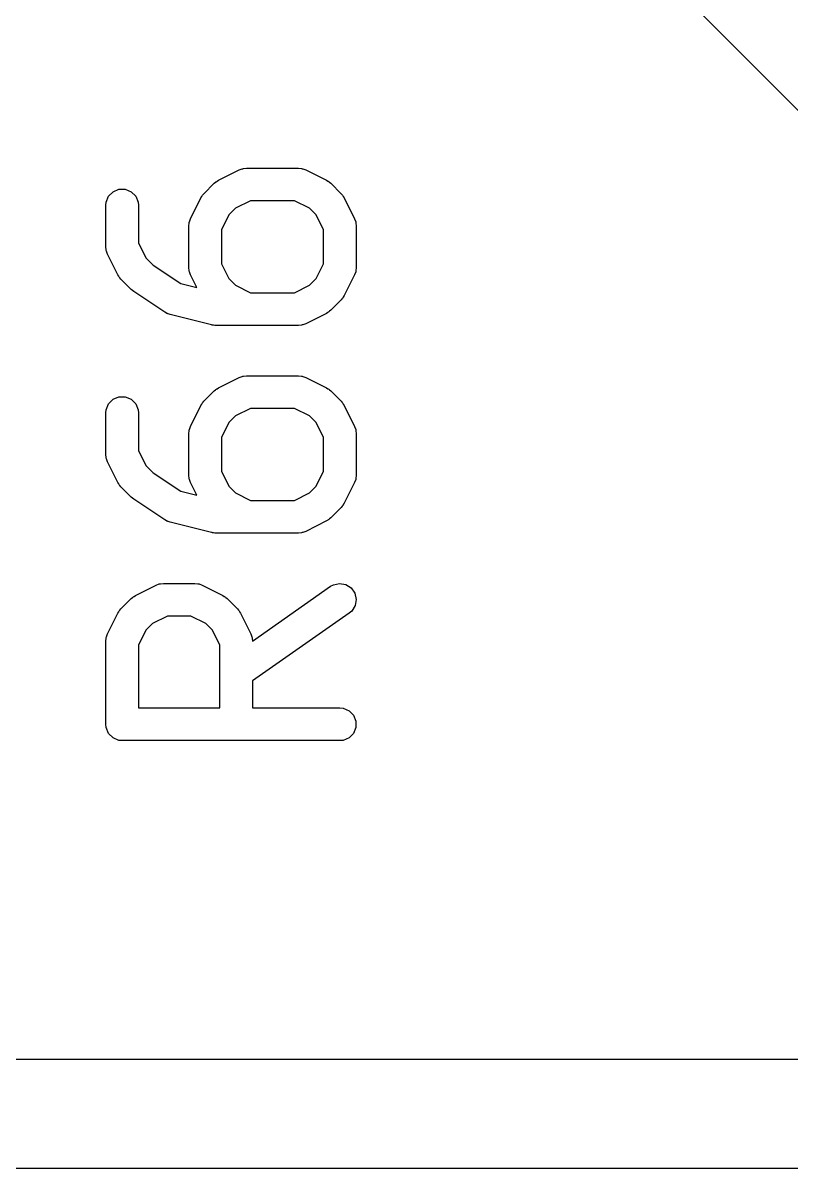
# Model space of a CAD drawing. Header units: inches. Extents: x 1.3 to 5.24, y -7.03 to -1.12.
# Drawn here: x 4.5472 to 4.6861, y -6.624 to -6.4172 of the extents above; entities that cross this region are included whole.
import ezdxf

# ---------------------------------------------------------------- set-up
doc = ezdxf.new("R2010")
doc.units = ezdxf.units.IN
doc.header["$MEASUREMENT"] = 0
for name, color, linetype, true_color in [('F.Cu', 13, 'CONTINUOUS', 0xc83434), ('F.Silkscreen', 41, 'CONTINUOUS', 0xf2eda1), ('In1.Cu', 91, 'CONTINUOUS', 0x7fc87f), ('In2.Cu', 33, 'CONTINUOUS', 0xce7d2c)]:
    doc.layers.add(name, color=color, linetype=linetype, true_color=true_color)

msp = doc.modelspace()

# ---------------------------------------------------------------- linework, layer by layer
at = {"layer": 'F.Cu', "linetype": 'CONTINUOUS'}
msp.add_line((4.50487, -6.25056), (4.722, -6.46769), dxfattribs=at)
at = {"layer": 'F.Silkscreen', "linetype": 'CONTINUOUS'}
for p, q in [((4.58258, -6.44562), (4.58633, -6.44374)), ((4.58633, -6.44374), (4.58687, -6.44353)), ((4.58687, -6.44353), (4.58697, -6.44353)), ((4.58697, -6.44353), (4.58707, -6.44349)), ((4.58707, -6.44349), (4.58765, -6.44343)), ((4.58765, -6.44343), (4.59702, -6.44343)), ((4.59702, -6.44343), (4.5976, -6.44349)), ((4.5976, -6.44349), (4.5977, -6.44353)), ((4.5977, -6.44353), (4.5978, -6.44353)), ((4.5978, -6.44353), (4.59834, -6.44374)), ((4.59834, -6.44374), (4.60209, -6.44562)), ((4.57994, -6.44804), (4.58181, -6.44617)), ((4.58181, -6.44617), (4.58204, -6.44598)), ((4.58204, -6.44598), (4.58209, -6.44592)), ((4.58209, -6.44592), (4.58218, -6.44587)), ((4.58218, -6.44587), (4.58226, -6.4458)), ((4.58226, -6.4458), (4.58233, -6.44577)), ((4.58233, -6.44577), (4.58258, -6.44562)), ((4.60209, -6.44562), (4.60234, -6.44577)), ((4.60234, -6.44577), (4.60241, -6.4458)), ((4.60241, -6.4458), (4.60249, -6.44587)), ((4.60249, -6.44587), (4.60258, -6.44592)), ((4.60258, -6.44592), (4.60263, -6.44598)), ((4.60263, -6.44598), (4.60286, -6.44617)), ((4.60286, -6.44617), (4.60473, -6.44804)), ((4.56225, -6.44956), (4.5627, -6.44849)), ((4.5627, -6.44849), (4.56351, -6.44768)), ((4.56351, -6.44768), (4.56457, -6.44724)), ((4.56457, -6.44724), (4.56573, -6.44724)), ((4.56573, -6.44724), (4.56679, -6.44768)), ((4.56679, -6.44768), (4.56761, -6.44849)), ((4.56761, -6.44849), (4.56805, -6.44956)), ((4.57938, -6.44881), (4.57954, -6.44856)), ((4.57954, -6.44856), (4.57957, -6.44849)), ((4.57957, -6.44849), (4.57963, -6.44841)), ((4.57963, -6.44841), (4.57969, -6.44832)), ((4.57969, -6.44832), (4.57975, -6.44827)), ((4.57975, -6.44827), (4.57994, -6.44804)), ((4.60473, -6.44804), (4.60492, -6.44827)), ((4.60492, -6.44827), (4.60498, -6.44832)), ((4.60498, -6.44832), (4.60503, -6.44841)), ((4.60503, -6.44841), (4.6051, -6.44849)), ((4.6051, -6.44849), (4.60513, -6.44856)), ((4.60513, -6.44856), (4.60529, -6.44881)), ((4.5622, -6.45013), (4.56225, -6.44956)), ((4.5622, -6.45763), (4.5622, -6.45013)), ((4.56805, -6.44956), (4.5681, -6.45013)), ((4.5681, -6.45013), (4.5681, -6.45693)), ((4.57751, -6.45256), (4.57938, -6.44881)), ((4.58834, -6.44933), (4.58565, -6.45068)), ((4.59632, -6.44933), (4.58834, -6.44933)), ((4.59902, -6.45068), (4.59632, -6.44933)), ((4.60529, -6.44881), (4.60716, -6.45256)), ((4.5773, -6.4531), (4.57751, -6.45256)), ((4.58445, -6.45188), (4.5831, -6.45458)), ((4.58565, -6.45068), (4.58445, -6.45188)), ((4.60022, -6.45188), (4.59902, -6.45068)), ((4.60157, -6.45458), (4.60022, -6.45188)), ((4.60716, -6.45256), (4.60737, -6.4531)), ((4.5772, -6.45388), (4.57725, -6.4533)), ((4.5772, -6.46138), (4.5772, -6.45388)), ((4.57725, -6.4533), (4.57729, -6.45321)), ((4.57729, -6.45321), (4.5773, -6.4531)), ((4.5831, -6.45458), (4.5831, -6.46068)), ((4.60157, -6.46068), (4.60157, -6.45458)), ((4.60737, -6.4531), (4.60738, -6.45321)), ((4.60738, -6.45321), (4.60742, -6.4533)), ((4.60742, -6.4533), (4.60747, -6.45388)), ((4.60747, -6.45388), (4.60747, -6.46138)), ((4.56225, -6.45821), (4.5622, -6.45763)), ((4.56229, -6.4583), (4.56225, -6.45821)), ((4.5623, -6.45841), (4.56229, -6.4583)), ((4.56251, -6.45895), (4.5623, -6.45841)), ((4.5681, -6.45693), (4.56945, -6.45963)), ((4.56438, -6.4627), (4.56251, -6.45895)), ((4.56945, -6.45963), (4.57078, -6.46096)), ((4.57078, -6.46096), (4.57574, -6.46426)), ((4.5831, -6.46068), (4.58445, -6.46338)), ((4.60022, -6.46338), (4.60157, -6.46068)), ((4.56454, -6.46295), (4.56438, -6.4627)), ((4.56457, -6.46302), (4.56454, -6.46295)), ((4.56464, -6.4631), (4.56457, -6.46302)), ((4.57725, -6.46196), (4.5772, -6.46138)), ((4.57729, -6.46205), (4.57725, -6.46196)), ((4.5773, -6.46216), (4.57729, -6.46205)), ((4.57751, -6.4627), (4.5773, -6.46216)), ((4.57865, -6.46499), (4.57751, -6.4627)), ((4.60716, -6.4627), (4.60529, -6.46645)), ((4.60737, -6.46216), (4.60716, -6.4627)), ((4.60738, -6.46205), (4.60737, -6.46216)), ((4.60742, -6.46196), (4.60738, -6.46205)), ((4.60747, -6.46138), (4.60742, -6.46196)), ((4.56469, -6.46319), (4.56464, -6.4631)), ((4.56475, -6.46324), (4.56469, -6.46319)), ((4.56494, -6.46347), (4.56475, -6.46324)), ((4.56681, -6.46534), (4.56494, -6.46347)), ((4.57574, -6.46426), (4.57865, -6.46499)), ((4.58445, -6.46338), (4.58565, -6.46458)), ((4.58565, -6.46458), (4.58834, -6.46593)), ((4.59632, -6.46593), (4.59902, -6.46458)), ((4.59902, -6.46458), (4.60022, -6.46338)), ((4.56704, -6.46553), (4.56681, -6.46534)), ((4.56681, -6.46534), (4.56681, -6.46534)), ((4.56681, -6.46534), (4.56681, -6.46534)), ((4.56726, -6.46571), (4.56704, -6.46553)), ((4.57289, -6.46946), (4.56726, -6.46571)), ((4.56726, -6.46571), (4.56726, -6.46571)), ((4.56726, -6.46571), (4.56726, -6.46571)), ((4.58834, -6.46593), (4.59632, -6.46593)), ((4.60473, -6.46722), (4.60286, -6.46909)), ((4.60492, -6.46699), (4.60473, -6.46722)), ((4.60498, -6.46694), (4.60492, -6.46699)), ((4.60503, -6.46685), (4.60498, -6.46694)), ((4.6051, -6.46677), (4.60503, -6.46685)), ((4.60513, -6.4667), (4.6051, -6.46677)), ((4.60529, -6.46645), (4.60513, -6.4667)), ((4.60263, -6.46928), (4.60258, -6.46934)), ((4.60286, -6.46909), (4.60263, -6.46928)), ((4.5732, -6.46963), (4.57289, -6.46946)), ((4.57326, -6.46967), (4.5732, -6.46963)), ((4.57333, -6.4697), (4.57326, -6.46967)), ((4.5734, -6.46973), (4.57333, -6.4697)), ((4.57347, -6.46975), (4.5734, -6.46973)), ((4.57381, -6.46987), (4.57347, -6.46975)), ((4.58131, -6.47174), (4.57381, -6.46987)), ((4.60209, -6.46965), (4.59834, -6.47152)), ((4.60234, -6.46949), (4.60209, -6.46965)), ((4.60241, -6.46946), (4.60234, -6.46949)), ((4.60249, -6.46939), (4.60241, -6.46946)), ((4.60258, -6.46934), (4.60249, -6.46939)), ((4.58141, -6.47176), (4.58131, -6.47174)), ((4.58145, -6.47177), (4.58141, -6.47176)), ((4.58166, -6.4718), (4.58145, -6.47177)), ((4.58188, -6.47183), (4.58166, -6.4718)), ((4.58192, -6.47182), (4.58188, -6.47183)), ((4.58202, -6.47183), (4.58192, -6.47182)), ((4.59702, -6.47183), (4.58202, -6.47183)), ((4.5976, -6.47177), (4.59702, -6.47183)), ((4.5977, -6.47173), (4.5976, -6.47177)), ((4.5978, -6.47173), (4.5977, -6.47173)), ((4.59834, -6.47152), (4.5978, -6.47173)), ((4.58258, -6.48311), (4.58633, -6.48124)), ((4.58633, -6.48124), (4.58687, -6.48103)), ((4.58687, -6.48103), (4.58697, -6.48102)), ((4.58697, -6.48102), (4.58707, -6.48098)), ((4.58707, -6.48098), (4.58765, -6.48092)), ((4.58765, -6.48092), (4.59702, -6.48092)), ((4.59702, -6.48092), (4.5976, -6.48098)), ((4.5976, -6.48098), (4.5977, -6.48102)), ((4.5977, -6.48102), (4.5978, -6.48103)), ((4.5978, -6.48103), (4.59834, -6.48124)), ((4.59834, -6.48124), (4.60209, -6.48311)), ((4.57994, -6.48554), (4.58181, -6.48366)), ((4.58181, -6.48366), (4.58204, -6.48348)), ((4.58204, -6.48348), (4.58209, -6.48342)), ((4.58209, -6.48342), (4.58218, -6.48336)), ((4.58218, -6.48336), (4.58226, -6.4833)), ((4.58226, -6.4833), (4.58233, -6.48327)), ((4.58233, -6.48327), (4.58258, -6.48311)), ((4.60209, -6.48311), (4.60234, -6.48327)), ((4.60234, -6.48327), (4.60241, -6.4833)), ((4.60241, -6.4833), (4.60249, -6.48336)), ((4.60249, -6.48336), (4.60258, -6.48342)), ((4.60258, -6.48342), (4.60263, -6.48348)), ((4.60263, -6.48348), (4.60286, -6.48366)), ((4.60286, -6.48366), (4.60473, -6.48554)), ((4.5627, -6.48599), (4.56351, -6.48517)), ((4.56351, -6.48517), (4.56457, -6.48473)), ((4.56457, -6.48473), (4.56573, -6.48473)), ((4.56573, -6.48473), (4.56679, -6.48517)), ((4.56679, -6.48517), (4.56761, -6.48599)), ((4.57963, -6.48591), (4.57969, -6.48582)), ((4.57969, -6.48582), (4.57975, -6.48576)), ((4.57975, -6.48576), (4.57994, -6.48554)), ((4.60473, -6.48554), (4.60492, -6.48576)), ((4.60492, -6.48576), (4.60498, -6.48582)), ((4.60498, -6.48582), (4.60503, -6.48591)), ((4.5622, -6.48763), (4.56225, -6.48705)), ((4.5622, -6.49513), (4.5622, -6.48763)), ((4.56225, -6.48705), (4.5627, -6.48599)), ((4.56761, -6.48599), (4.56805, -6.48705)), ((4.56805, -6.48705), (4.5681, -6.48763)), ((4.5681, -6.48763), (4.5681, -6.49443)), ((4.57751, -6.49006), (4.57938, -6.48631)), ((4.57938, -6.48631), (4.57954, -6.48606)), ((4.57954, -6.48606), (4.57957, -6.48599)), ((4.57957, -6.48599), (4.57963, -6.48591)), ((4.58834, -6.48683), (4.58565, -6.48818)), ((4.59632, -6.48683), (4.58834, -6.48683)), ((4.59902, -6.48818), (4.59632, -6.48683)), ((4.60503, -6.48591), (4.6051, -6.48599)), ((4.6051, -6.48599), (4.60513, -6.48606)), ((4.60513, -6.48606), (4.60529, -6.48631)), ((4.60529, -6.48631), (4.60716, -6.49006)), ((4.58445, -6.48938), (4.5831, -6.49207)), ((4.58565, -6.48818), (4.58445, -6.48938)), ((4.60022, -6.48938), (4.59902, -6.48818)), ((4.60157, -6.49207), (4.60022, -6.48938)), ((4.5772, -6.49138), (4.57725, -6.4908)), ((4.5772, -6.49888), (4.5772, -6.49138)), ((4.57725, -6.4908), (4.57729, -6.4907)), ((4.57729, -6.4907), (4.5773, -6.4906)), ((4.5773, -6.4906), (4.57751, -6.49006)), ((4.60716, -6.49006), (4.60737, -6.4906)), ((4.60737, -6.4906), (4.60738, -6.4907)), ((4.60738, -6.4907), (4.60742, -6.4908)), ((4.60742, -6.4908), (4.60747, -6.49138)), ((4.60747, -6.49138), (4.60747, -6.49888)), ((4.5831, -6.49207), (4.5831, -6.49818)), ((4.60157, -6.49818), (4.60157, -6.49207)), ((4.56225, -6.4957), (4.5622, -6.49513)), ((4.56229, -6.4958), (4.56225, -6.4957)), ((4.5623, -6.49591), (4.56229, -6.4958)), ((4.56251, -6.49645), (4.5623, -6.49591)), ((4.5681, -6.49443), (4.56945, -6.49713)), ((4.56438, -6.5002), (4.56251, -6.49645)), ((4.56945, -6.49713), (4.57078, -6.49846)), ((4.5831, -6.49818), (4.58445, -6.50088)), ((4.60022, -6.50088), (4.60157, -6.49818)), ((4.56454, -6.50044), (4.56438, -6.5002)), ((4.57078, -6.49846), (4.57574, -6.50176)), ((4.57725, -6.49945), (4.5772, -6.49888)), ((4.57729, -6.49955), (4.57725, -6.49945)), ((4.5773, -6.49966), (4.57729, -6.49955)), ((4.57751, -6.5002), (4.5773, -6.49966)), ((4.57865, -6.50249), (4.57751, -6.5002)), ((4.60716, -6.5002), (4.60529, -6.50395)), ((4.60737, -6.49966), (4.60716, -6.5002)), ((4.60738, -6.49955), (4.60737, -6.49966)), ((4.60742, -6.49945), (4.60738, -6.49955)), ((4.60747, -6.49888), (4.60742, -6.49945)), ((4.56457, -6.50052), (4.56454, -6.50044)), ((4.56464, -6.5006), (4.56457, -6.50052)), ((4.56469, -6.50069), (4.56464, -6.5006)), ((4.56475, -6.50074), (4.56469, -6.50069)), ((4.56494, -6.50096), (4.56475, -6.50074)), ((4.56681, -6.50284), (4.56494, -6.50096)), ((4.57574, -6.50176), (4.57865, -6.50249)), ((4.58445, -6.50088), (4.58565, -6.50207)), ((4.58565, -6.50207), (4.58834, -6.50342)), ((4.59632, -6.50342), (4.59902, -6.50207)), ((4.59902, -6.50207), (4.60022, -6.50088)), ((4.56704, -6.50303), (4.56681, -6.50284)), ((4.56681, -6.50284), (4.56681, -6.50284)), ((4.56681, -6.50284), (4.56681, -6.50284)), ((4.56726, -6.5032), (4.56704, -6.50303)), ((4.56726, -6.50321), (4.56726, -6.5032)), ((4.57289, -6.50696), (4.56726, -6.50321)), ((4.56726, -6.50321), (4.56726, -6.50321)), ((4.58834, -6.50342), (4.59632, -6.50342)), ((4.60498, -6.50444), (4.60492, -6.50449)), ((4.60503, -6.50435), (4.60498, -6.50444)), ((4.6051, -6.50427), (4.60503, -6.50435)), ((4.60513, -6.50419), (4.6051, -6.50427)), ((4.60529, -6.50395), (4.60513, -6.50419)), ((4.60473, -6.50471), (4.60286, -6.50659)), ((4.60492, -6.50449), (4.60473, -6.50471)), ((4.5732, -6.50713), (4.57289, -6.50696)), ((4.57326, -6.50717), (4.5732, -6.50713)), ((4.57333, -6.50719), (4.57326, -6.50717)), ((4.5734, -6.50723), (4.57333, -6.50719)), ((4.57347, -6.50724), (4.5734, -6.50723)), ((4.57381, -6.50736), (4.57347, -6.50724)), ((4.58131, -6.50924), (4.57381, -6.50736)), ((4.60209, -6.50714), (4.59834, -6.50902)), ((4.60234, -6.50698), (4.60209, -6.50714)), ((4.60241, -6.50695), (4.60234, -6.50698)), ((4.60249, -6.50689), (4.60241, -6.50695)), ((4.60258, -6.50683), (4.60249, -6.50689)), ((4.60263, -6.50677), (4.60258, -6.50683)), ((4.60286, -6.50659), (4.60263, -6.50677)), ((4.58141, -6.50925), (4.58131, -6.50924)), ((4.58145, -6.50927), (4.58141, -6.50925)), ((4.58166, -6.50929), (4.58145, -6.50927)), ((4.58188, -6.50932), (4.58166, -6.50929)), ((4.58192, -6.50932), (4.58188, -6.50932)), ((4.58202, -6.50933), (4.58192, -6.50932)), ((4.59702, -6.50933), (4.58202, -6.50933)), ((4.5976, -6.50927), (4.59702, -6.50933)), ((4.5977, -6.50923), (4.5976, -6.50927)), ((4.5978, -6.50922), (4.5977, -6.50923)), ((4.59834, -6.50902), (4.5978, -6.50922)), ((4.56758, -6.52061), (4.57133, -6.51873)), ((4.57133, -6.51873), (4.57187, -6.51852)), ((4.57187, -6.51852), (4.57198, -6.51852)), ((4.57198, -6.51852), (4.57207, -6.51848)), ((4.57207, -6.51848), (4.57265, -6.51842)), ((4.57265, -6.51842), (4.57827, -6.51842)), ((4.57827, -6.51842), (4.57885, -6.51848)), ((4.57885, -6.51848), (4.57895, -6.51852)), ((4.57895, -6.51852), (4.57905, -6.51852)), ((4.57905, -6.51852), (4.57959, -6.51873)), ((4.57959, -6.51873), (4.58334, -6.52061)), ((4.60283, -6.51895), (4.60333, -6.51867)), ((4.60333, -6.51867), (4.60446, -6.51842)), ((4.60446, -6.51842), (4.60559, -6.51862)), ((4.60559, -6.51862), (4.60656, -6.51924)), ((4.56681, -6.52116), (4.56704, -6.52097)), ((4.56704, -6.52097), (4.56709, -6.52091)), ((4.56709, -6.52091), (4.56718, -6.52086)), ((4.56718, -6.52086), (4.56726, -6.52079)), ((4.56726, -6.52079), (4.56733, -6.52076)), ((4.56733, -6.52076), (4.56758, -6.52061)), ((4.58334, -6.52061), (4.58359, -6.52076)), ((4.58359, -6.52076), (4.58366, -6.52079)), ((4.58366, -6.52079), (4.58374, -6.52086)), ((4.58374, -6.52086), (4.58383, -6.52091)), ((4.58383, -6.52091), (4.58388, -6.52097)), ((4.58388, -6.52097), (4.58411, -6.52116)), ((4.58872, -6.52883), (4.60283, -6.51895)), ((4.60656, -6.51924), (4.60722, -6.52018)), ((4.60722, -6.52018), (4.60747, -6.52131)), ((4.56475, -6.52326), (4.56494, -6.52303)), ((4.56494, -6.52303), (4.56681, -6.52116)), ((4.58411, -6.52116), (4.58599, -6.52303)), ((4.58599, -6.52303), (4.58617, -6.52326)), ((4.60727, -6.52244), (4.60665, -6.52341)), ((4.60747, -6.52131), (4.60727, -6.52244)), ((4.56251, -6.52755), (4.56438, -6.5238)), ((4.56438, -6.5238), (4.56454, -6.52355)), ((4.56454, -6.52355), (4.56457, -6.52348)), ((4.56457, -6.52348), (4.56464, -6.5234)), ((4.56464, -6.5234), (4.56469, -6.52331)), ((4.56469, -6.52331), (4.56475, -6.52326)), ((4.57335, -6.52433), (4.57065, -6.52567)), ((4.57758, -6.52433), (4.57335, -6.52433)), ((4.58027, -6.52567), (4.57758, -6.52433)), ((4.58617, -6.52326), (4.58623, -6.52331)), ((4.58623, -6.52331), (4.58629, -6.5234)), ((4.58629, -6.5234), (4.58635, -6.52348)), ((4.58635, -6.52348), (4.58638, -6.52355)), ((4.58638, -6.52355), (4.58654, -6.5238)), ((4.58654, -6.5238), (4.58841, -6.52755)), ((4.60621, -6.52379), (4.58873, -6.53603)), ((4.60665, -6.52341), (4.60621, -6.52379)), ((4.56945, -6.52687), (4.5681, -6.52957)), ((4.57065, -6.52567), (4.56945, -6.52687)), ((4.58147, -6.52687), (4.58027, -6.52567)), ((4.58282, -6.52957), (4.58147, -6.52687)), ((4.5622, -6.52887), (4.56225, -6.5283)), ((4.5622, -6.54387), (4.5622, -6.52887)), ((4.56225, -6.5283), (4.56229, -6.5282)), ((4.56229, -6.5282), (4.5623, -6.52809)), ((4.5623, -6.52809), (4.56251, -6.52755)), ((4.58841, -6.52755), (4.58862, -6.52809)), ((4.58862, -6.52809), (4.58863, -6.5282)), ((4.58863, -6.5282), (4.58867, -6.5283)), ((4.58867, -6.5283), (4.58872, -6.52883)), ((4.5681, -6.52957), (4.5681, -6.54092)), ((4.58282, -6.54092), (4.58282, -6.52957)), ((4.58873, -6.53603), (4.58873, -6.54092)), ((4.5681, -6.54092), (4.58282, -6.54092)), ((4.58873, -6.54092), (4.60452, -6.54092)), ((4.60452, -6.54092), (4.6051, -6.54097)), ((4.6051, -6.54097), (4.60616, -6.54141)), ((4.60616, -6.54141), (4.60698, -6.54223)), ((4.60698, -6.54223), (4.60742, -6.54329)), ((4.60742, -6.54329), (4.60742, -6.54445)), ((4.56225, -6.54445), (4.5622, -6.54387)), ((4.5627, -6.54551), (4.56225, -6.54445)), ((4.56351, -6.54632), (4.5627, -6.54551)), ((4.60698, -6.54551), (4.60616, -6.54632)), ((4.60742, -6.54445), (4.60698, -6.54551)), ((4.56457, -6.54677), (4.56351, -6.54632)), ((4.56515, -6.54682), (4.56457, -6.54677)), ((4.60452, -6.54682), (4.56515, -6.54682)), ((4.6051, -6.54677), (4.60452, -6.54682)), ((4.60616, -6.54632), (4.6051, -6.54677))]:
    msp.add_line(p, q, dxfattribs=at)
at = {"layer": 'In1.Cu', "linetype": 'CONTINUOUS'}
msp.add_line((4.37008, -6.62402), (4.72439, -6.62402), dxfattribs=at)
at = {"layer": 'In2.Cu', "linetype": 'CONTINUOUS'}
msp.add_line((4.18425, -6.60433), (4.74409, -6.60433), dxfattribs=at)

doc.saveas('drawing.dxf')
